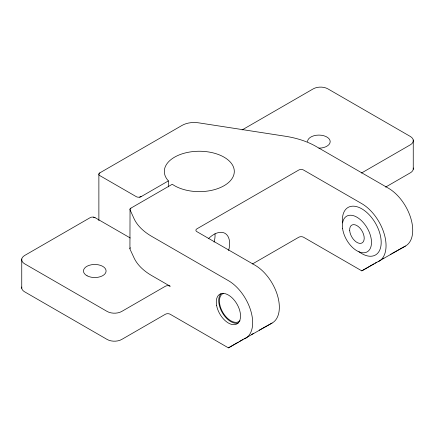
<?xml version="1.0" encoding="UTF-8"?>
<svg xmlns="http://www.w3.org/2000/svg" width="435" height="435" viewBox="0 0 435 435"><rect width="100%" height="100%" fill="white"/><g stroke="black" fill="none" stroke-linecap="round" stroke-linejoin="round"><path stroke-width="0.65" d="M129.924 248.728L130.043 209.012L130.93 208.126L172.271 184.255A34.985 20.195 0 0 0 231.159 179.807A34.985 20.195 0 0 0 198.262 151.255A34.985 20.195 0 0 0 168.394 180.895L141.109 196.647L139.57 197.158A3.431 1.979 0 0 1 136.258 196.647L99.881 175.648A3.431 1.979 0 0 1 98.99 173.734L99.881 172.847L182.058 125.4A17.15 9.902 0 0 1 198.626 122.833L285.447 136.264A68.594 39.601 0 0 1 316.196 146.519L388.477 188.246A34.3 19.803 60 0 1 410.928 218.631A34.3 19.803 60 0 1 405.447 246.052L361.8 270.858L303.592 237.254A3.431 1.979 0 0 0 298.742 237.254L252.496 263.953M98.99 173.734L99.881 172.847M130.043 209.012L130.93 208.126M242.088 129.945L313.292 88.838A10.288 5.938 0 0 1 327.843 88.838L410.303 136.443A10.288 5.938 0 0 1 410.303 144.844L361.458 173.043M385.584 187.115L410.303 172.847A10.288 5.938 0 0 0 413.25 167.981M21.75 286.991A10.288 5.938 0 0 0 24.697 291.858L107.157 339.463A10.288 5.938 0 0 0 121.708 339.463L165.36 314.26A3.431 1.979 0 0 1 170.21 314.26L228.418 347.869L238.277 342.176M239.435 341.508L242.915 339.496M244.073 338.827L245.231 338.158M251.615 334.471L253.355 333.471M361.8 270.858L373.98 263.827M375.139 263.159L376.879 262.153M382.68 258.803L383.839 258.134M228.418 347.869L272.065 323.064A34.3 19.803 60 0 0 277.546 295.637A34.3 19.803 60 0 0 255.095 265.258L196.886 231.654A3.431 1.979 0 0 1 196.886 228.853L298.742 170.047A3.431 1.979 0 0 1 303.592 170.047L361.8 203.651A34.3 19.803 60 0 1 384.252 234.03A34.3 19.803 60 0 1 378.771 261.457M390.233 254.486L391.402 253.833M392.577 253.186L405.447 246.052M259.189 330.198L272.065 323.064M139.57 197.158L141.109 196.647M130.386 247.738A3.431 1.979 0 0 0 130.043 249.239L134.051 257.879A68.594 39.601 0 0 0 151.804 275.632L170.21 286.257A3.431 1.979 0 0 0 165.36 286.257L121.708 311.46A10.288 5.938 0 0 1 107.157 311.46L24.697 263.855A10.288 5.938 0 0 1 24.697 255.454L90.181 217.652A3.431 1.979 0 0 1 93.492 217.136L95.031 217.652L130.234 237.978M93.492 217.136L95.031 217.652M129.924 209.523L134.051 218.674A68.594 39.601 0 0 0 151.804 236.428L228.418 280.657A34.3 19.803 60 0 1 250.87 311.041A34.3 19.803 60 0 1 245.389 338.463M413.25 139.978L413.25 169.313M168.394 180.895L168.394 186.892M98.875 174.245L98.875 220.621M21.75 258.988L21.75 288.323M240.028 320.731A16.122 9.309 60 0 1 222.954 312.596A16.122 9.309 60 0 1 223.699 293.255M238.255 322.998A17.15 9.902 60 0 1 222.399 312.825A17.15 9.902 60 0 1 221.013 293.761M342.541 222.883A27.438 15.839 60 0 1 361.148 208.447A27.438 15.839 60 0 1 381.158 243.698A27.438 15.839 60 0 1 358.902 251.696M208.746 238.391A22.294 12.871 -60 0 1 225.161 233.437A22.294 12.871 -60 0 1 228.625 250.517M215.02 233.682A22.294 12.871 -60 0 1 214.074 242.116M307.556 141.62A11.315 6.536 0 0 1 318.871 135.089A11.315 6.536 0 0 1 330.192 141.62A11.315 6.536 0 0 1 318.871 148.156M349.691 230.501A10.288 5.938 60 0 0 361.072 243.312A10.288 5.938 60 0 0 360.06 228.223A10.288 5.938 60 0 0 349.691 230.501M342.611 228.658A20.581 11.881 60 0 0 366.297 252.284A20.581 11.881 60 0 0 361.92 221.094A20.581 11.881 60 0 0 342.611 228.658M216.603 305.419A17.15 9.902 60 0 0 236.705 324.042A17.15 9.902 60 0 0 231.915 297.665A17.15 9.902 60 0 0 216.603 305.419M87.092 275.801A11.315 6.536 0 0 0 105.814 272.446A11.315 6.536 0 0 0 91.421 264.763A11.315 6.536 0 0 0 87.092 275.801"/></g></svg>
